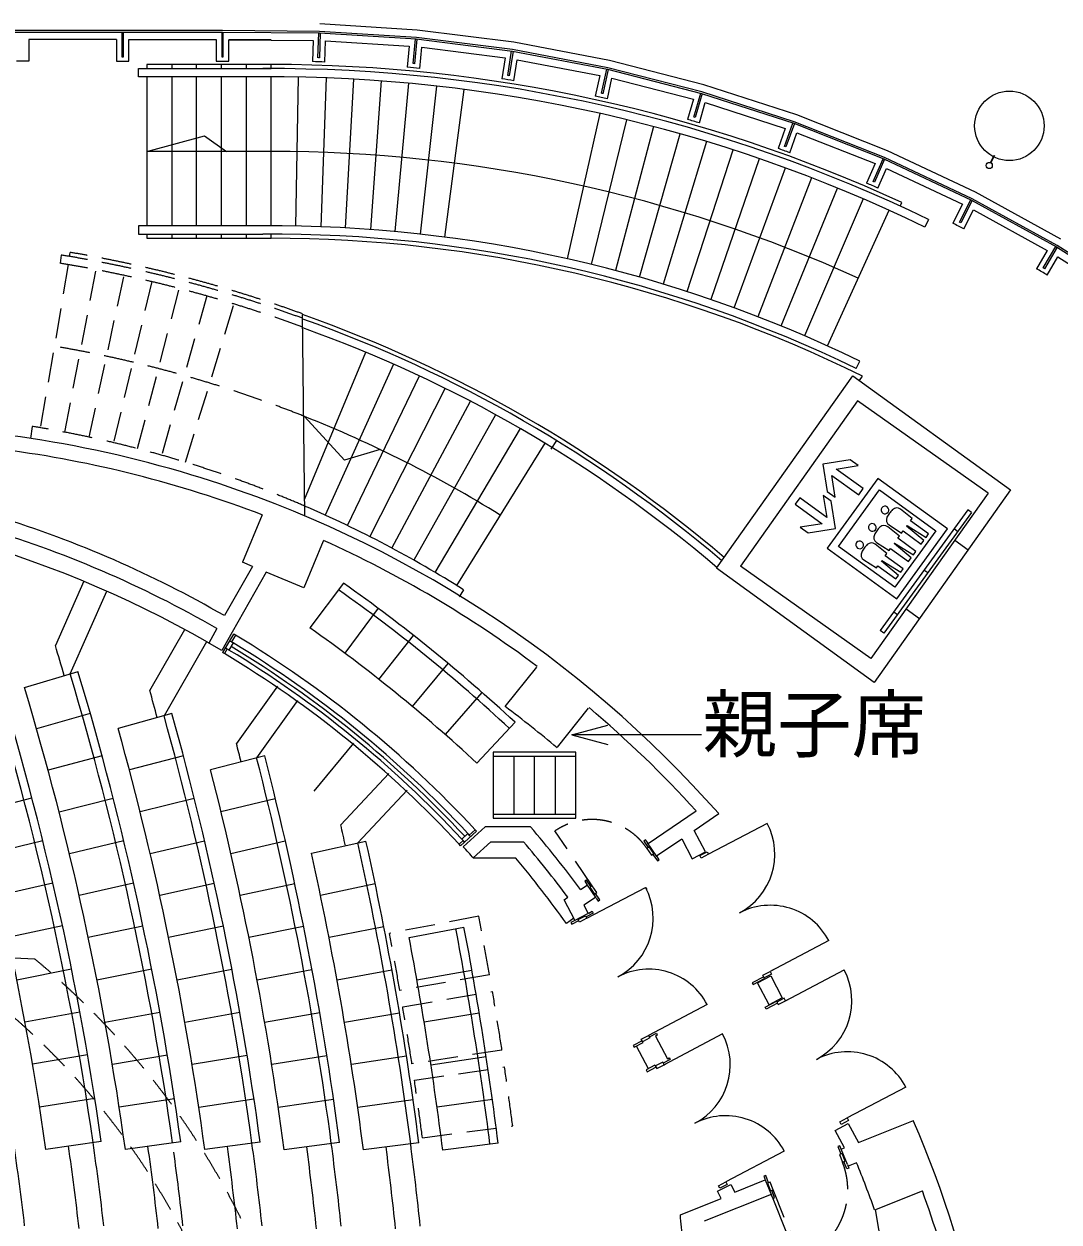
# Model space of a CAD drawing. Units: millimetres on the paper, enlarged 1000 times, with parts at other scales. Extents: x -168458 to 111542, y -102054 to 93946.
# Drawn here: x -31011 to 10672, y 7961 to 56221 of the extents above; entities that cross this region are included whole.
import ezdxf
from ezdxf.enums import TextEntityAlignment as Align

# ---------------------------------------------------------------- set-up
doc = ezdxf.new("R2010")
doc.units = ezdxf.units.MM
doc.header["$LTSCALE"] = 1000
doc.linetypes.add('DASHED1', pattern=[1.8, 1.2, -0.6])
for name, color, linetype, lineweight in [('1-0_130', 7, 'Continuous', 9), ('1-F', 7, 'Continuous', 9), ('E-0', 7, 'Continuous', 9)]:
    doc.layers.add(name, color=color, linetype=linetype, lineweight=lineweight)
doc.layers.add('1-A', color=7, linetype='Continuous')
doc.styles.add('HG創英角ｺﾞｼｯｸUB', font='')
doc.styles.get('HG創英角ｺﾞｼｯｸUB').set_extended_font_data('HG創英角ｺﾞｼｯｸUB')

msp = doc.modelspace()

# ---------------------------------------------------------------- linework, layer by layer
at = {"layer": '1-0_130'}
for p, q in [((-15181, 55975), (-19090, 56221)), ((-27009, 54892), (-27009, 55892)), ((-23046, 55892), (-23046, 54892)), ((-22766, 55589), (-21062, 55589)), ((-19172, 54863), (-19140, 55863)), ((-19080, 55861), (-19112, 54861)), ((-15338, 54624), (-15244, 55619)), ((-15185, 55614), (-15279, 54618)), ((-11285, 55483), (-15181, 55975)), ((-11528, 54144), (-11371, 55132)), ((-11312, 55123), (-11469, 54135)), ((-7429, 54747), (-11285, 55483)), ((-25062, 54589), (-25062, 54421)), ((-24062, 54421), (-24062, 54589)), ((-23062, 54421), (-23062, 54589)), ((-22062, 54589), (-22062, 54421)), ((-3626, 53771), (-7429, 54747)), ((-26062, 54088), (-26062, 48088)), ((-25062, 54088), (-25062, 48088)), ((-24062, 48088), (-24062, 54088)), ((-23062, 48088), (-23062, 54088)), ((-22062, 54088), (-22062, 48088)), ((-21062, 48088), (-21062, 54088)), ((-20062, 48080), (-19952, 54079)), ((-7755, 53427), (-7537, 54402)), ((-7478, 54389), (-7696, 53413)), ((-18841, 54048), (-19062, 48052)), ((-18062, 48006), (-17731, 53997)), ((-16620, 53925), (-17062, 47942)), ((-16062, 47858), (-15510, 53833)), ((-14400, 53720), (-15062, 47757)), ((-14062, 47636), (-13289, 53586)), ((108, 52558), (-3626, 53771)), ((-4034, 52473), (-3755, 53434)), ((-3698, 53417), (-3977, 52456)), ((-7816, 52617), (-9133, 46763)), ((-8160, 46535), (-6735, 52363)), ((-381, 51288), (-42, 52229)), ((14, 52209), (-325, 51268)), ((3758, 51112), (108, 52558)), ((-5659, 52090), (-7190, 46288)), ((-6225, 46024), (-4586, 51796)), ((-3519, 51482), (-5263, 45741)), ((-21062, 51089), (-26062, 51089)), ((-4306, 45441), (-2456, 51148)), ((-1397, 50794), (-3353, 45122)), ((3191, 49876), (3588, 50794)), ((3643, 50770), (3246, 49852)), ((7311, 49441), (3758, 51112)), ((7913, 50634), (8064, 50931)), ((8073, 50926), (7922, 50629)), ((-2404, 44785), (-343, 50420)), ((706, 50025), (-1459, 44429)), ((-518, 44055), (1751, 49610)), ((10751, 47549), (7311, 49441)), ((2791, 49174), (419, 43662)), ((4270, 48880), (4339, 49032)), ((6667, 48243), (7121, 49134)), ((7174, 49106), (6720, 48215)), ((1351, 43251), (3826, 48716)), ((5416, 48339), (5270, 48039)), ((-21395, 48088), (-26395, 48088)), ((-25062, 47755), (-25062, 47589)), ((-24062, 47589), (-24062, 47755)), ((-23062, 47589), (-23062, 47755)), ((-22062, 47755), (-22062, 47589)), ((10033, 46394), (10542, 47255)), ((10594, 47224), (10085, 46363)), ((-19706, 36404), (-19788, 44512)), ((-19712, 37064), (-17244, 42998)), ((-16125, 42518), (-18888, 36438)), ((2506, 42341), (2652, 42641)), ((-17982, 36014), (-15084, 42043)), ((-3125, 34294), (2364, 42048)), ((2364, 42048), (8719, 37450)), ((2634, 41853), (2760, 42031)), ((-14054, 41546), (-17085, 35571)), ((-16194, 35107), (-13030, 41025)), ((2561, 41040), (-2158, 34374)), ((7812, 37323), (2561, 41040)), ((-12019, 40483), (-15315, 34625)), ((-14447, 34125), (-11021, 39920)), ((-10036, 39336), (-13592, 33606)), ((-9568, 39441), (-9794, 39094)), ((7812, 37323), (3093, 30657)), ((8719, 37450), (3230, 29696)), ((-21414, 36444), (-22208, 34535)), ((-18965, 35389), (-19746, 33511)), ((-21813, 34371), (-22941, 32388)), ((-21813, 34371), (-22208, 34535)), ((3230, 29696), (-3125, 34294)), ((3093, 30657), (-2158, 34374)), ((-21255, 34139), (-22629, 31722)), ((-19746, 33511), (-21255, 34139)), ((-28598, 33771), (-29746, 31179)), ((-29155, 30045), (-27679, 33376)), ((-18149, 33701), (-19496, 31895)), ((-13309, 33429), (-13489, 33150)), ((-16746, 32683), (-18093, 30877)), ((-23238, 31866), (-23569, 31283)), ((-25943, 29369), (-24532, 31827)), ((-23009, 30901), (-22564, 31644)), ((-22493, 31601), (-22655, 31330)), ((-16717, 29822), (-15323, 31591)), ((-23659, 31339), (-25371, 28357)), ((-22826, 31044), (-22938, 30858)), ((-22584, 31287), (-22755, 31001)), ((-15371, 28731), (-13929, 30462)), ((-30990, 29494), (-28835, 30141)), ((-11630, 28723), (-10364, 30315)), ((-20799, 29546), (-22453, 27239)), ((-21640, 26656), (-19979, 28973)), ((-12566, 29295), (-14054, 27604)), ((-9522, 27089), (-8276, 28656)), ((-28340, 28447), (-30504, 27831)), ((-25050, 28446), (-27218, 27844)), ((-12768, 26442), (-11235, 28093)), ((-19319, 25316), (-17732, 27248)), ((-27868, 26747), (-30040, 26160)), ((-24590, 26743), (-26766, 26171)), ((-21317, 26739), (-23497, 26181)), ((-12122, 26725), (-8789, 26725)), ((-11289, 26725), (-11289, 24392)), ((-10455, 24392), (-10455, 26725)), ((-9622, 26725), (-9622, 24392)), ((-16311, 26029), (-18250, 23962)), ((-17564, 23232), (-15574, 25353)), ((-32868, 24475), (-30692, 25046)), ((-29600, 24484), (-27420, 25040)), ((-26336, 24492), (-24153, 25034)), ((-23077, 24499), (-20891, 25028)), ((-12122, 24392), (-8789, 24392)), ((-5875, 23204), (-3937, 24523)), ((-12788, 23702), (-13430, 23121)), ((-12442, 23880), (-13325, 23081)), ((-13079, 23551), (-12844, 23763)), ((-10613, 23880), (-12442, 23880)), ((-32441, 22795), (-30256, 23335)), ((-29183, 22801), (-26995, 23327)), ((-25930, 22807), (-23739, 23320)), ((-22681, 22811), (-20487, 23312)), ((-19435, 22815), (-17239, 23304)), ((-13383, 23388), (-13136, 23612)), ((-5519, 22680), (-5894, 23231)), ((-4100, 22597), (-3569, 22876)), ((-3495, 22878), (-3440, 22775)), ((-11200, 22613), (-12902, 22613)), ((-29845, 21618), (-32037, 21109)), ((-26595, 21609), (-28790, 21113)), ((-23348, 21600), (-25546, 21116)), ((-20106, 21590), (-22306, 21119)), ((-16867, 21581), (-19070, 21121)), ((-8594, 21353), (-8327, 21535)), ((-8351, 21570), (-7976, 21019)), ((-8260, 20409), (-8850, 20099)), ((-8260, 20409), (-8127, 20479)), ((-29459, 19895), (-31658, 19418)), ((-26218, 19885), (-28420, 19420)), ((-22981, 19874), (-25185, 19421)), ((-19748, 19864), (-21954, 19422)), ((-16518, 19854), (-18726, 19422)), ((-15501, 19422), (-13291, 19844)), ((-8864, 20197), (-9162, 19983)), ((-31303, 17722), (-29097, 18167)), ((-28074, 17721), (-25866, 18155)), ((-24848, 17721), (-22638, 18144)), ((-21625, 17720), (-19413, 18133)), ((-18404, 17719), (-16191, 18122)), ((-15187, 17717), (-12971, 18111)), ((-1470, 17597), (-939, 17876)), ((-869, 18101), (-958, 18054)), ((-939, 17876), (-474, 16991)), ((-337, 16874), (2023, 18116)), ((-1005, 16711), (-1470, 17597)), ((-474, 16991), (-1005, 16711)), ((-30972, 16020), (-28760, 16434)), ((-27751, 16018), (-25537, 16422)), ((-24533, 16016), (-22318, 16410)), ((-1159, 16611), (-702, 16852)), ((-21318, 16014), (-19101, 16398)), ((-18105, 16012), (-15886, 16386)), ((-12674, 16375), (-14894, 16009)), ((-5855, 15479), (-5767, 15525)), ((-5505, 15493), (-5579, 15455)), ((-5579, 15455), (-5098, 14540)), ((-6434, 15005), (-6080, 15191)), ((-5865, 14137), (-6346, 15051)), ((-28448, 14696), (-30665, 14314)), ((-25233, 14683), (-27452, 14311)), ((-22021, 14671), (-24242, 14308)), ((-18812, 14658), (-21034, 14304)), ((-15604, 14646), (-17827, 14301)), ((-14623, 14297), (-12398, 14635)), ((-5098, 14540), (-5024, 14579)), ((-5235, 14299), (-5146, 14345)), ((4505, 13395), (2145, 12154)), ((-30383, 12604), (-28160, 12954)), ((-27177, 12600), (-24953, 12941)), ((-23974, 12595), (-21749, 12928)), ((-20772, 12591), (-18546, 12915)), ((-17572, 12586), (-15344, 12903)), ((-12145, 12891), (-14374, 12582)), ((1656, 11652), (2187, 11931)), ((-27898, 11209), (-30125, 10890)), ((-24698, 11195), (-26926, 10885)), ((-21499, 11182), (-23729, 10879)), ((-18303, 11169), (-20533, 10874)), ((-15107, 11157), (-17339, 10869)), ((-11914, 11145), (-14146, 10863)), ((-392, 10820), (-2752, 9578)), ((2129, 10106), (2012, 10400)), ((2517, 10352), (2175, 10214)), ((-945, 9219), (-836, 9262)), ((3248, 8455), (5170, 9216)), ((-923, 9075), (-3617, 7991)), ((3653, 6272), (3279, 8467))]:
    msp.add_line(p, q, dxfattribs=at)
at = {"layer": '1-0_130', "linetype": 'DASHED1'}
for p, q in [((-29509, 46913), (-29558, 46583)), ((-29174, 46857), (-29145, 47021)), ((-29230, 46528), (-30351, 39956)), ((-29364, 39777), (-28102, 46323)), ((-28383, 39577), (-26981, 46094)), ((-25865, 45842), (-27407, 39356)), ((-26437, 39114), (-24756, 45566)), ((-23648, 45264), (-25467, 38851)), ((-24505, 38567), (-22549, 44940)), ((-30679, 40011), (-30751, 39527)), ((-8128, 21509), (-9629, 23714)), ((-12696, 20281), (-16296, 19586)), ((-33495, 18721), (-30580, 18558)), ((-12261, 17925), (-15873, 17291)), ((-15759, 16634), (-12145, 17250)), ((-11762, 14885), (-15387, 14331)), ((-15288, 13671), (-11660, 14208)), ((-14966, 11360), (-11330, 11835)), ((276, 6476), (-836, 9262))]:
    msp.add_line(p, q, dxfattribs=at)
at = {"layer": '1-0_130'}
for points in [[(13898, 45197), (10599, 47291), (7175, 49173), (3639, 50837), (6, 52275), (-3710, 53483), (-7494, 54454), (-11332, 55187), (-15209, 55676), (-19108, 55922), (-23016, 55952), (-64479, 55952)], [(-64479, 55952), (-64479, 55892), (-23016, 55892), (-19110, 55862)], [(-27289, 55589), (-30812, 55589), (-30812, 54726), (-31312, 54726)], [(-27289, 55589), (-27289, 54726), (-26789, 54726), (-26789, 55589), (-23266, 55589), (-23266, 54726), (-22766, 54726), (-22766, 55587), (-19370, 55560), (-19397, 54703)], [(-27069, 55892), (-27069, 54892), (-27009, 54892)], [(-23046, 54892), (-22986, 54892), (-22986, 55892)], [(-19110, 55862), (-15215, 55617), (-11342, 55127), (-7507, 54396), (-3727, 53425), (-14, 52219), (3615, 50782), (7147, 49120), (10568, 47239), (13864, 45148)], [(-18897, 54687), (-18870, 55543), (-15493, 55330), (-15573, 54478)], [(-15075, 54431), (-14995, 55283), (-11637, 54859), (-11771, 54014)], [(-21062, 54088), (-26395, 54088), (-26395, 54421), (-21062, 54421), (-21062, 54589), (-26062, 54589), (-26062, 54421)], [(-11277, 53935), (-11144, 54781), (-7819, 54147), (-8006, 53311)], [(-7518, 53202), (-7331, 54038), (-4053, 53196), (-4292, 52374)], [(-3812, 52235), (-3573, 53056), (-355, 52011), (-645, 51205)], [(-26062, 51089), (-23735, 51714), (-22858, 51089)], [(-174, 51036), (116, 51841), (3262, 50595), (2922, 49810)], [(3381, 49611), (3721, 50397), (6783, 48956), (6395, 48193)], [(6840, 47966), (7229, 48729), (10194, 47099), (9759, 46362)], [(-26395, 48088), (-26395, 47755), (-21395, 47755)], [(-26062, 47755), (-26062, 47589), (-21062, 47589), (-21062, 47755)], [(10189, 46107), (10625, 46844), (13482, 45031), (13001, 44323)], [(-16671, 39082), (-18097, 38655), (-19711, 40411)], [(-22629, 31722), (-23048, 30986), (-23627, 31316)], [(-3569, 22876), (-4023, 23739), (-3032, 24413)], [(-1080, 24016), (-3440, 22775), (-3735, 22620), (-3790, 22723), (-3495, 22878)], [(-13430, 23121), (-13487, 23182), (-13326, 23327)], [(-12923, 22636), (-12211, 23280), (-10890, 23280)], [(-5893, 23232), (-5978, 23356), (-6047, 23309), (-5869, 23047)], [(-5537, 22708), (-4522, 23399), (-4100, 22597)], [(-5681, 22771), (-5503, 22510), (-5434, 22557), (-5518, 22681)], [(-8183, 21472), (-8362, 21733), (-8430, 21687), (-8346, 21563)], [(-8338, 20199), (-5978, 21440), (-5931, 21352)], [(-8821, 20115), (-9256, 20943), (-9111, 21042)], [(-7990, 21039), (-8460, 20719), (-8290, 20394), (-8850, 20099), (-8983, 20029), (-8944, 19956), (-8664, 20103)], [(-7971, 21011), (-7887, 20887), (-7818, 20934), (-7996, 21196)], [(-8127, 20479), (-8088, 20405), (-8369, 20258)], [(1402, 19296), (-958, 18054), (-904, 17951), (-1199, 17796)], [(-1183, 17766), (-1253, 17899), (-958, 18054)], [(-1222, 17840), (-1679, 17600), (-1640, 17526), (-1183, 17766)], [(-702, 16852), (-632, 16719), (-337, 16874), (-249, 16921)], [(-337, 16874), (-392, 16978), (-687, 16822)], [(-3495, 16720), (-5855, 15479), (-5801, 15375), (-6096, 15220)], [(-663, 16778), (-1121, 16538), (-1159, 16611)], [(-6080, 15191), (-6150, 15324), (-5855, 15479)], [(-5824, 15420), (-5544, 15567), (-5505, 15493)], [(-2874, 15540), (-5235, 14299), (-5289, 14402), (-5584, 14247)], [(-6119, 15265), (-6473, 15078), (-6434, 15005)], [(-5024, 14579), (-4985, 14505), (-5266, 14358)], [(-5599, 14276), (-5953, 14090), (-5915, 14016), (-5561, 14203)], [(-5599, 14276), (-5530, 14144), (-5235, 14299)], [(1903, 10895), (2028, 10945), (1656, 11652)], [(2187, 11931), (2591, 11163), (4805, 12048)], [(2151, 10276), (1903, 10895), (1848, 11034), (1770, 11003), (1888, 10709)], [(2151, 10276), (2206, 10137), (2129, 10106)], [(-4578, 8251), (-2930, 8914), (-3080, 9199), (-2549, 9478), (-2386, 9169), (-1158, 9663), (-911, 9044)], [(-1022, 9547), (-1139, 9841), (-1217, 9810), (-1161, 9671)], [(-836, 9262), (-960, 9572), (-1068, 9529), (-945, 9219)], [(-914, 9052), (-858, 8913), (-781, 8944), (-898, 9238)], [(-858, 8913), (196, 6272), (3653, 6272)]]:
    msp.add_lwpolyline(points, dxfattribs=at)
for points in [[(-12122, 26892), (-12122, 24226), (-8789, 24226), (-8789, 26892)], [(-5736, 22734), (-5640, 22800), (-5827, 23075), (-5924, 23010)], [(-8128, 21509), (-8225, 21444), (-8037, 21168), (-7941, 21234)], [(-8687, 20147), (-8392, 20302), (-8338, 20199), (-8633, 20044)], [(2145, 12154), (2200, 12051), (1905, 11896), (1850, 11999)], [(2058, 10418), (1934, 10728), (1826, 10685), (1950, 10375)], [(-2698, 9475), (-2993, 9320), (-3047, 9423), (-2752, 9578)]]:
    msp.add_lwpolyline(points, close=True, dxfattribs=at)
for centre, radius in [((8674, 52117), 1400), ((7861, 50520), 125)]:
    msp.add_circle(centre, radius, dxfattribs=at)
for centre, radius, start, end in [((-21062, -6244), 60833, 65.31947, 90), ((-21062, -6244), 60970, 87.96506, 88.43492), ((-21062, -6244), 61137, 88.17188, 88.2281), ((-21062, -6244), 61137, 84.57188, 84.62811), ((-21062, -6244), 60667, 64.12231, 90.3148), ((-21062, -6244), 60333, 64.12231, 90.31654), ((-21062, -6244), 60970, 84.36505, 84.83493), ((-21062, -6244), 61137, 80.97188, 81.02811), ((-21062, -6244), 60970, 80.76506, 81.23492), ((-21062, -6244), 60970, 77.16505, 77.63493), ((-21062, -6244), 61137, 77.37187, 77.4281), ((-21062, -6244), 60970, 73.56506, 74.03493), ((-21062, -6244), 61137, 73.77188, 73.82811), ((-21062, -6244), 60970, 69.96506, 70.43492), ((-21062, -6244), 61137, 70.17188, 70.2281), ((-21062, -6244), 57333, 65.63716, 90), ((-21062, -6244), 60970, 66.36505, 66.83493), ((-21062, -6244), 61137, 66.57188, 66.62811), ((-21062, -6244), 54333, 64.1223, 90.3515), ((-21062, -6244), 60970, 62.76506, 63.23492), ((-21062, -6244), 61137, 62.97188, 63.02811), ((-21062, -6244), 54000, 64.1223, 90.3537), ((-21062, -6244), 53833, 63.7349, 90), ((-21062, -6244), 60970, 59.16505, 59.63493), ((-21062, -6244), 61137, 59.37187, 59.4281), ((-37729, -6244), 53833, 49.5675, 70.5328), ((-37729, -6244), 53667, 49.5515, 70.4679), ((-37729, -6244), 53333, 49.5192, 70.3367), ((-37729, -6244), 46300, 72.5836, 90), ((-38198, -6046), 50000, 58.1775, 68.3), ((-37729, -6244), 45700, 69.0841, 82.5165), ((-37729, -6244), 46300, 41.4632, 72.5836), ((-45229, -6244), 43333, 60.0961, 90), ((-38198, -6046), 46667, 57.7683, 66.6598), ((-45229, -6244), 44600, 60.0182, 72.8155), ((-45229, -6244), 44000, 60.0135, 73.543), ((-37729, -6244), 45700, 53.1847, 65.7391), ((-56753, -20953), 66579, 47.13643, 54.77196), ((-56753, -20953), 66913, 47.13643, 54.76453), ((-56753, -20953), 64660, 47.13643, 54.81624), ((-150196, -6289), 123210, 8.14203, 17.96747), ((-150196, -6289), 123544, 8.14203, 17.96747), ((-45229, -6244), 43833, 58.8948, 59.1126), ((-45229, -6244), 44150, 59.0045, 59.1126), ((-45229, -6244), 44150, 42.8184, 59.0045), ((-150196, -6289), 121294, 8.14203, 17.96747), ((-150787, -5154), 126377, 16.1389, 16.70853), ((-45229, -6244), 43283, 59.0023, 59.1126), ((-45229, -6244), 43500, 58.8931, 59.1126), ((-45229, -6244), 43500, 42.9382, 58.8931), ((-45229, -6244), 43667, 42.9352, 58.8939), ((-45229, -6244), 43833, 42.9322, 58.8948), ((-45229, -6244), 43283, 42.8319, 59.0023), ((-150196, -6289), 126377, 7.93103, 16.70853), ((-150196, -6289), 126710, 7.93103, 16.70853), ((-150196, -6289), 124460, 7.93103, 16.70853), ((-150768, -5276), 129544, 15.01309, 15.51216), ((-37729, -6244), 43633, 49.7605, 53.2627), ((-37729, -6244), 45700, 42.3177, 49.8385), ((-150196, -6289), 129544, 7.73062, 15.51216), ((-150196, -6289), 129877, 7.73062, 15.51216), ((-150196, -6289), 127627, 7.73062, 15.51216), ((-151009, -5706), 132710, 14.04303, 14.37383), ((-150196, -6289), 132710, 7.53999, 14.37383), ((-150196, -6289), 133044, 7.53999, 14.37383), ((-150196, -6289), 130794, 7.53999, 14.37383), ((-150882, -5558), 135877, 12.18454, 12.548), ((-45229, -6244), 44150, 42.7102, 42.8184), ((-45729, -6244), 46267, 36.6189, 40.6249), ((-3440, 22775), 2667, 297.7407, 27.7406), ((-150196, -6289), 135877, 7.35846, 12.548), ((-150196, -6289), 136210, 7.35846, 12.548), ((-45229, -6244), 43500, 42.7187, 42.9382), ((-45229, -6244), 43833, 42.7143, 42.9322), ((-45729, -6244), 45667, 36.6921, 40.2797), ((-150196, -6289), 133960, 7.35846, 12.548), ((-45229, -6244), 43333, 41.7551, 42.5886), ((-45729, -6244), 45000, 35.6502, 39.8876), ((-8338, 20199), 2667, 297.7407, 27.7406), ((-958, 18054), 2667, 27.7406, 117.7407), ((-150196, -6289), 139377, 7.18538, 10.80659), ((-150196, -6289), 137127, 7.18538, 10.80659), ((-150196, -6289), 139044, 7.18538, 10.80659), ((-5855, 15479), 2667, 27.7406, 117.7407), ((-337, 16874), 2667, 297.7407, 27.7406), ((-5235, 14299), 2667, 297.7407, 27.7406), ((2145, 12154), 2667, 27.7401, 117.7407), ((-2752, 9578), 2667, 27.7406, 117.7407), ((-37729, -6244), 46300, 0, 23.2705), ((-150196, -6289), 120044, 6.74739, 8.36446), ((-150196, -6289), 123210, 6.57124, 8.14203), ((-150196, -6289), 129544, 6.24515, 7.73062), ((-150196, -6289), 132710, 6.09393, 7.53999), ((-150196, -6289), 135877, 5.94987, 7.35846), ((-150196, -6289), 122210, 6.57124, 8.14203), ((-150196, -6289), 125377, 6.40404, 7.93103), ((-150196, -6289), 126377, 6.40404, 7.76274), ((-150196, -6289), 128544, 6.24515, 7.73062), ((-150196, -6289), 131710, 6.09393, 7.53999), ((-150196, -6289), 134877, 5.94987, 7.35846), ((-37729, -6244), 43533, 19.7336, 22.4093), ((-37729, -6244), 45600, 8.9793, 19.8191), ((-149683, -6289), 145832, 5.32732, 5.72191)]:
    msp.add_arc(centre, radius, start, end, dxfattribs=at)
at = {"layer": '1-0_130', "linetype": 'DASHED1'}
for centre, radius, start, end in [((-38198, -6046), 53667, 69.9352, 80.6822), ((-38198, -6046), 53833, 70.0021, 80.3187), ((-38198, -6046), 53333, 69.8003, 80.6768), ((-38198, -6046), 50000, 68.3435, 80.3187), ((-38198, -6046), 46667, 66.6598, 80.728), ((-8128, 21509), 2667, 34.2381, 124.2381), ((-150196, -6289), 140044, 9.95651, 10.93684), ((-150196, -6289), 136377, 9.95651, 10.93684), ((-51062, -6244), 32167, 309.5503, 50.4496), ((-51062, -6244), 29833, 306.5708, 53.4292), ((-150196, -6289), 140044, 8.69611, 9.67644), ((-150196, -6289), 136377, 8.69611, 9.67644), ((-150196, -6289), 140044, 7.4357, 8.41602), ((-150196, -6289), 136377, 7.4357, 8.41602), ((-836, 9262), 3000, 291.7708, 21.7708)]:
    msp.add_arc(centre, radius, start, end, dxfattribs=at)
at = {"layer": '1-F'}
for p, q in [((6994, 36651), (3468, 31787)), ((7146, 36540), (3620, 31677)), ((7146, 36540), (6994, 36651)), ((3829, 36039), (4334, 35712)), ((6445, 35894), (6597, 35783)), ((3320, 35337), (3825, 35009)), ((6470, 35428), (7010, 35036)), ((2811, 34634), (3316, 34307)), ((5383, 34109), (5231, 34219)), ((4017, 32544), (4169, 32434)), ((4513, 32663), (5053, 32272)), ((3620, 31677), (3468, 31787))]:
    msp.add_line(p, q, dxfattribs=at)
for points in [[(1517, 38038), (2605, 37249), (2791, 37505), (1702, 38294), (2586, 38435), (2265, 38668), (1161, 38491), (1337, 37387), (1658, 37155)], [(1334, 35102), (4137, 33070), (6178, 35884), (3375, 37917)], [(1498, 36999), (1177, 37231), (1318, 36347), (230, 37136), (44, 36880), (1132, 36091), (249, 35951), (569, 35718), (1674, 35894)], [(5714, 35810), (4063, 33533), (1797, 35176), (3449, 37453)]]:
    msp.add_lwpolyline(points, close=True, dxfattribs=at)
for points in [[(4334, 35712), (4398, 35799), (5123, 35273), (5225, 35413), (4536, 35990), (4554, 36016), (5317, 35541), (5418, 35680), (4693, 36206), (4756, 36294), (4288, 36672)], [(3825, 35009), (3888, 35097), (4614, 34571), (4715, 34711), (4027, 35288), (4045, 35313), (4808, 34838), (4909, 34978), (4184, 35504), (4247, 35591), (3779, 35970)], [(3316, 34307), (3379, 34394), (4104, 33868), (4206, 34008), (3517, 34585), (3536, 34611), (4298, 34136), (4400, 34276), (3674, 34802), (3738, 34889), (3270, 35267)]]:
    msp.add_lwpolyline(points, dxfattribs=at)
for centre, radius, start, end in [((3672, 36644), 164, 146.2173, 231.8976), ((3664, 36634), 164, 56.2173, 141.8976), ((3655, 36641), 164, 326.2073, 51.9075), ((4137, 36480), 244, 51.8541, 133.7566), ((3662, 36651), 164, 236.2272, 321.8876), ((3964, 36242), 244, 154.2879, 236.3312), ((4883, 35757), 1283, 144.039, 152.5835), ((4928, 35721), 1340, 135.7144, 143.8928), ((3162, 35941), 164, 146.2173, 231.8976), ((3155, 35931), 164, 56.2073, 141.9075), ((3152, 35949), 164, 236.2272, 321.8876), ((4374, 35055), 1283, 144.039, 152.5835), ((3145, 35939), 164, 326.2272, 51.8876), ((4410, 35026), 1329, 135.6801, 143.9271), ((3628, 35778), 244, 51.8754, 133.7981), ((2653, 35239), 163, 146.2583, 231.9386), ((2646, 35229), 164, 56.2073, 141.9075), ((2636, 35236), 164, 326.2272, 51.8876), ((3901, 34323), 1329, 135.6801, 143.9271), ((3119, 35075), 244, 51.8754, 133.7981), ((3455, 35540), 244, 154.2879, 236.3312), ((2643, 35246), 164, 236.1862, 321.8466), ((2946, 34837), 244, 154.2778, 236.3412), ((3865, 34352), 1283, 144.039, 152.5835)]:
    msp.add_arc(centre, radius, start, end, dxfattribs=at)
at = {"layer": 'E-0'}
for p, q in [((-8946, 27590), (-7498, 27979)), ((-8946, 27590), (-7498, 27202)), ((-3729, 27590), (-8946, 27590))]:
    msp.add_line(p, q, dxfattribs=at)

# ---------------------------------------------------------------- texts
at = {"layer": '1-A', "style": 'HG創英角ｺﾞｼｯｸUB'}
msp.add_text('親子席', height=2199, dxfattribs=at).set_placement((-3681, 26259), align=Align.BOTTOM_LEFT)

doc.saveas('drawing.dxf')
